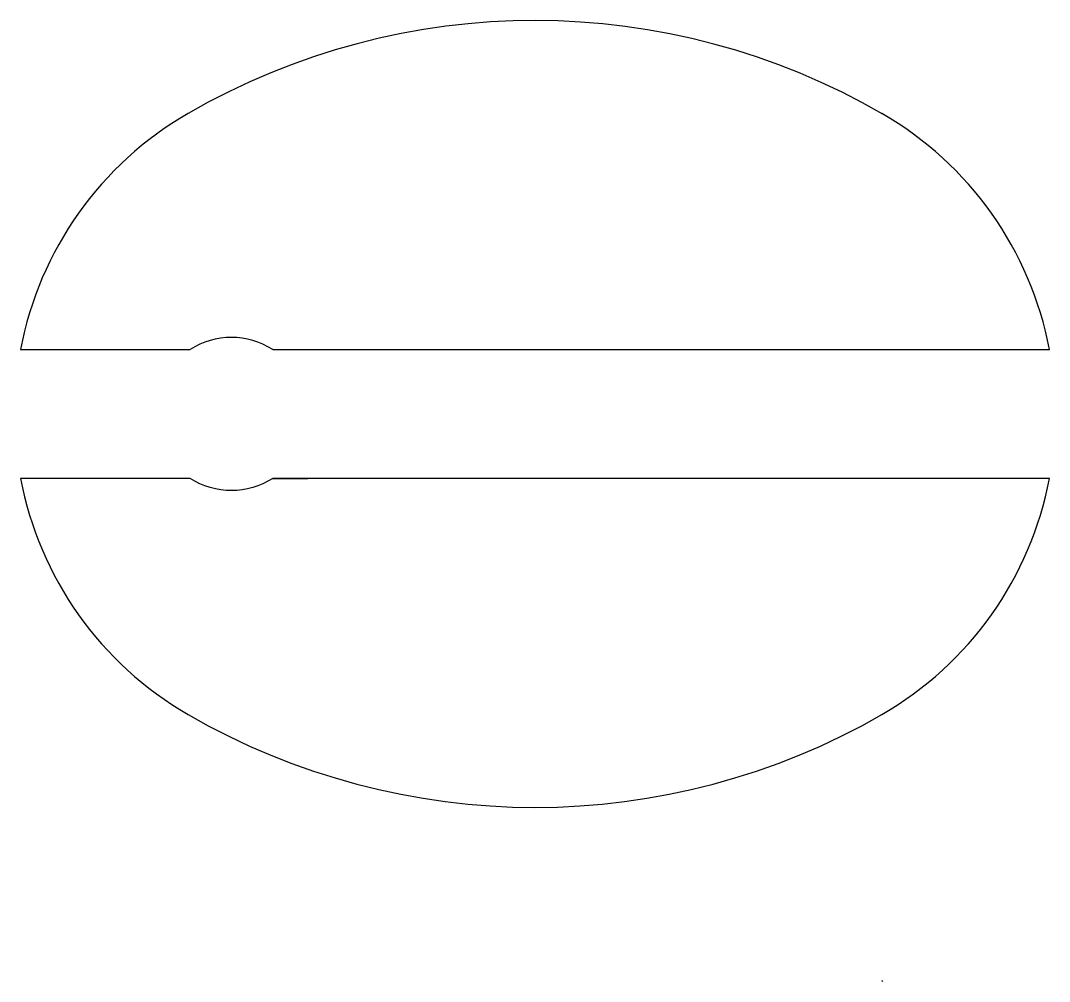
# Model space of a CAD drawing. Header units: millimetres. Extents: x 238 to 439, y 392 to 580.
import ezdxf

# ---------------------------------------------------------------- set-up
doc = ezdxf.new("R2010")
doc.units = ezdxf.units.MM
doc.layers.get('0').update_dxf_attribs({"linetype": 'CONTINUOUS'})

msp = doc.modelspace()

# ---------------------------------------------------------------- linework, layer by layer
for p, q in [((237.84, 515.66), (264.15, 515.66)), ((264.15, 515.66), (271.06, 515.66)), ((287.25, 515.66), (294.15, 515.66)), ((294.15, 515.66), (439.47, 515.66)), ((287.25, 490.4), (294.15, 490.4))]:
    msp.add_line(p, q)
msp.add_lwpolyline([(439.47, 490.4), (287.25, 490.4, -0.293116), (271.06, 490.4), (264.15, 490.4), (237.84, 490.4, 0.218488), (270.65, 444.14, 0.267949), (406.65, 444.14, 0.218488)], format="xyb", close=True)
for centre, radius, start, end in [((338.65, 444.14), 136, 59.9095, 120), ((304.65, 503.03), 68, 120, 169.2991), ((372.65, 503.03), 68, 10.7009, 60), ((279.15, 503.03), 15, 57.3265, 122.6735), ((338.65, 274.14), 136, 59.9095, 60)]:
    msp.add_arc(centre, radius, start, end)

doc.saveas('drawing.dxf')
